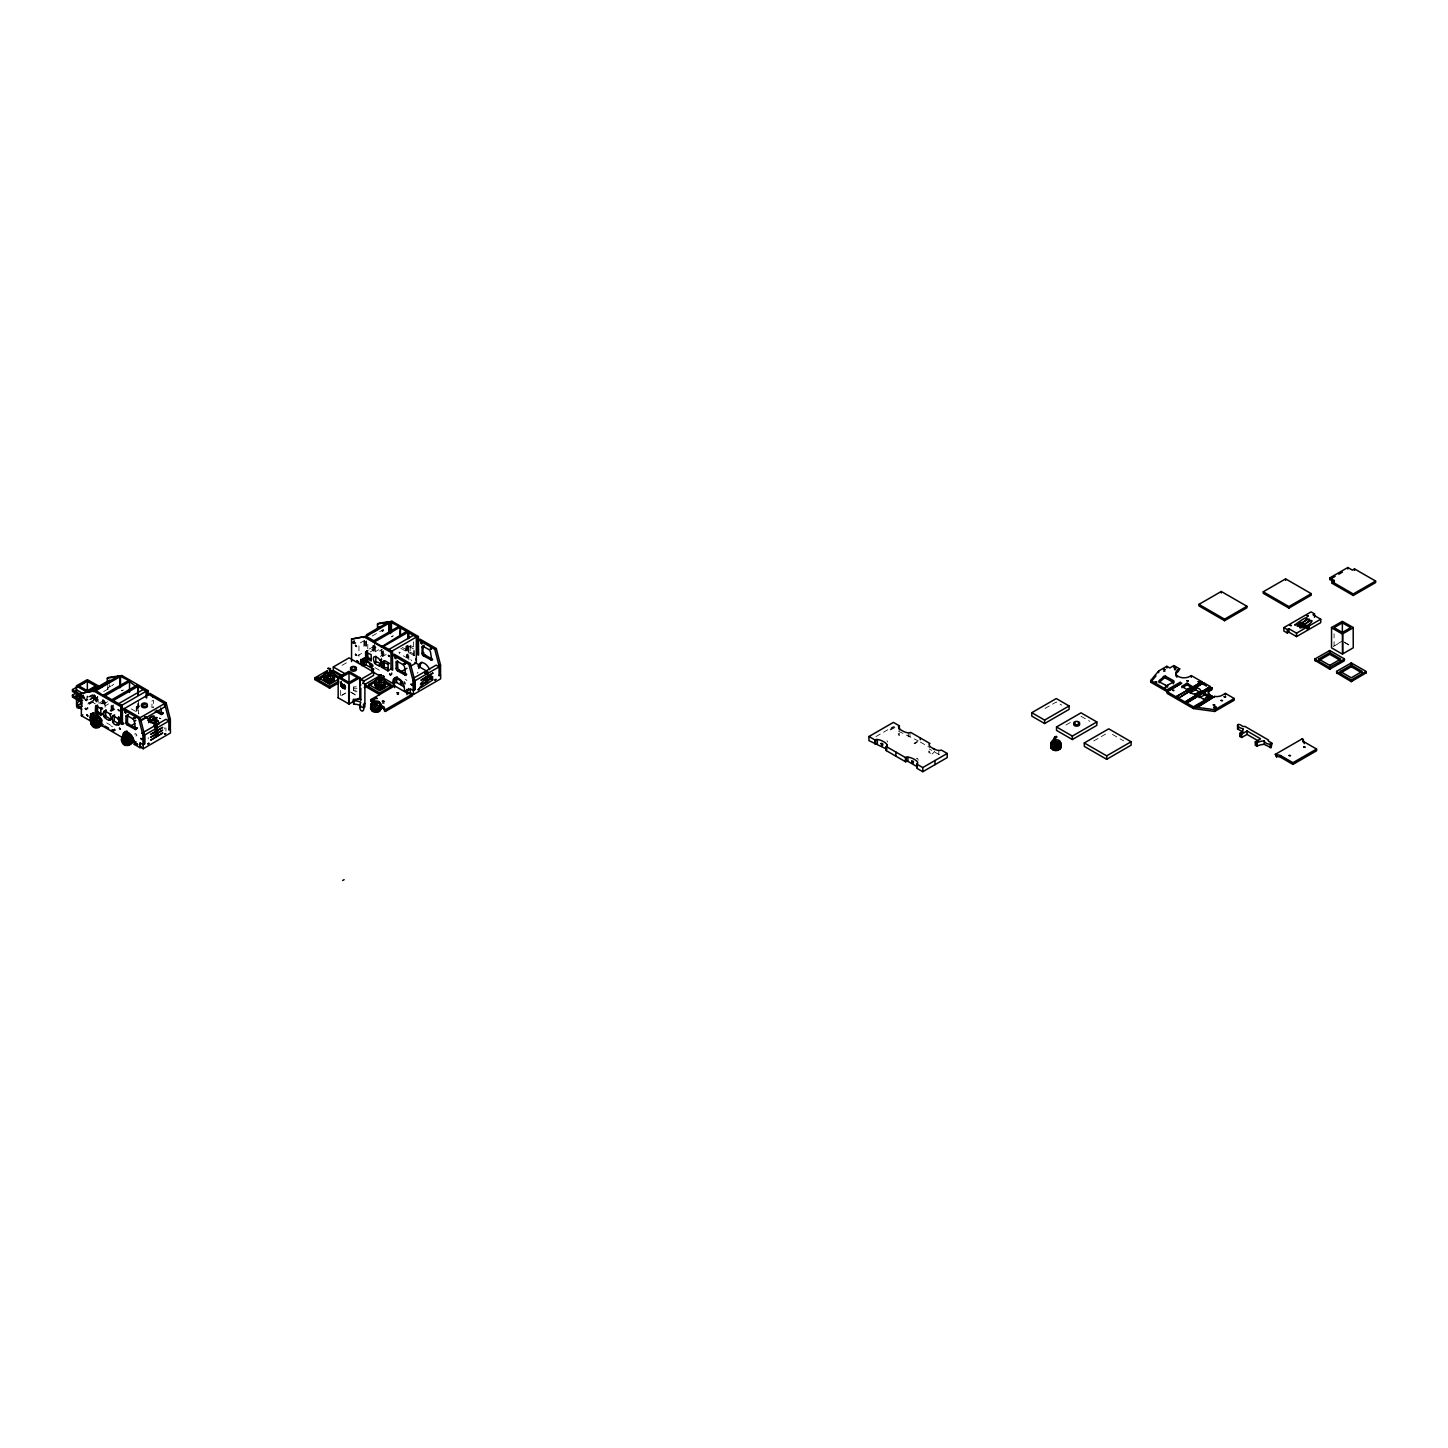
<?xml version="1.0" encoding="UTF-8"?>
<svg xmlns="http://www.w3.org/2000/svg" width="1448" height="1448" viewBox="0 0 1448 1448"><rect width="100%" height="100%" fill="white"/><g stroke="black" fill="none" stroke-linecap="round" stroke-linejoin="round"><path stroke-width="0.75" stroke-dasharray="5 3.75" d="M151.895 701.085L153.379 700.235L153.379 706.841L151.895 707.71L152.112 700.452M402.218 647.401L407.304 650.188L407.54 646.242M414.436 655.582L414.381 649.862M122.79 690.262L121.813 690.732M407.033 646.297L407.033 657.048L408.354 657.808L408.662 646.749L410.653 645.591M344.244 688.542L344.28 684.162L345.819 685.519M341.511 681.411L341.818 687.836L345.42 689.429L345.203 685.411L344.334 686.986L345.873 687.547M379.503 651.075L382.399 649.464M918.213 760.309L917.742 758.68M343.248 688.904L342.416 687.728A2.1 1.213 -60 0 1 341.818 686.696L342.09 683.727M343.248 688.216A2.1 1.213 -60 0 1 342.651 687.185L342.923 684.198M917.326 741.358L914.086 743.457L917.543 742.082M341.004 683.637A2.1 1.665 24.9 0 0 341.818 685.139L341.511 685.791A2.1 1.665 24.9 0 1 340.696 684.289L341.818 683.764M341.818 687.836L342.416 685.23L345.42 684.234M344.28 687.185L345.42 687.366M112.057 685.682L113.668 684.162M382.019 631.491L381.946 630.26M414.381 655.763L408.734 652.577L410.146 651.292L410.345 645.573M121.397 690.805L123.478 689.972M89.921 702.244L89.921 703.384L90.482 701.918M148.221 737.647L148.221 738.824M341.058 682.352L341.004 683.565L341.511 682.099M898.212 733.394C900.493 739.548 897.597 731.059 901.235 731.656M914.557 743.801L917.326 742.064M916.312 758.299L917.489 758.408M930.25 753.594C927.444 745.105 928.349 761.069 934.775 750.987M345.62 685.375L344.371 686.642L345.819 687.203M344.606 685.483L345.257 687.42M382.272 631.491L383.756 630.64L382.906 629.808M393.204 635.69L391.503 636.849L393.005 636.088M88.328 696.959L92.22 694.714M89.215 696.995L92.799 694.931M90.609 696.741L94.373 694.551M91.007 697.628L94.591 695.547M108.22 687.601L111.261 685.845M89.649 699.529L95.115 696.379M90.283 699.275L96.093 695.927M103.623 691.565L109.433 688.234L109.433 684.777M90.844 699.456L98.084 695.275M98.084 696.922L90.844 701.122L95.659 704.108M91.007 701.592L98.156 697.465M87.839 704.018L96.944 698.769M89.215 704.289L98.156 699.113L98.156 705.828M98.935 703.294L104.582 700.036M100.582 703.819L104.22 701.719M101.505 703.819L104.998 701.809M103.803 703.927L107.568 701.755M104.998 705.936L108.491 703.909M109.994 710.588L115.804 707.239M110.555 711.783L115.985 708.651M139.949 705.466L138.918 707.294M159.28 718.099L160.8 718.606M364.588 640.378L358.941 643.654L358.941 656.342M372.118 636.034L383.43 629.5M357.837 655.636L361.602 653.464M369.131 649.12L374.797 645.844M342.09 665.338L349.113 661.284M371.72 649.645L376.951 646.623M370.236 651.926L377.765 647.564M375.213 651.763L378.706 649.736M380.209 656.415L386.001 653.066M382.562 656.559L386.182 654.478M343.122 684.126L342.416 684.542A2.1 1.213 60 0 1 341.818 682.822M408.644 646.84L410.671 645.609L413.82 647.419M342.416 686.352L343.267 686.171M400.734 648.27L405.44 650.985L407.54 649.79M409.132 653.12L410.617 652.252L415.341 654.985M342.362 694.823L345.674 692.922M341.692 695.493L345.185 693.465M875.931 736.598L893.398 726.516M890.212 729.249L894.683 726.679M890.502 729.991L895.099 727.403M898.502 731.222L918.376 740.942M1044.967 708.506L1050.633 705.248M1052.515 704.162L1056.28 701.99L1061.764 705.158M1065.945 724.977L1071.611 721.719M1093.711 740.96L1106.869 733.376M1342.368 641.011L1334.079 645.808L1334.079 633.699M1333.318 646.514L1338.567 643.473M909.923 736.942L910.05 732.742M345.493 685.574L344.769 686.605L345.819 686.099M345.674 686.913L344.298 686.587L345.873 686.967M341.149 686.515L341.511 685.103M341.004 681.302L341.818 685.773M356.28 686.678A11.91 6.878 0 0 1 353.71 686.931L353.294 691.692L357.041 691.692M353.294 688.253L357.041 688.253M353.294 690.37L353.71 690.37A11.91 6.878 0 0 0 356.28 690.117M418.038 672.198L417.296 673.248M405.494 679.275L406.906 680.542M344.045 685.32L345.203 685.501M344.28 688.56L345.42 688.741M410.816 659.691L411.576 660.704M164.71 728.923L164.764 727.783M939.372 754.716L929.272 749.014M405.531 651.039L406.037 645.337M135.804 736C138.881 736.344 134.193 731.168 134.899 734.878M1344.034 641.971L1350.676 645.808M1344.432 642.46L1349.681 645.5M1081.023 716.271L1089.801 721.339M1112.48 734.426L1123.666 740.887M920.313 742.064L929.924 747.602M409.187 646.46L413.911 649.193M400.354 652.813L399.051 652.053L399.377 653.772M403.34 655.799L409.096 659.13M375.032 667.691L380.806 671.021M350.651 691.963L357.294 695.782M351.049 692.452L356.298 695.493M131.207 708.868L138.899 713.303M88.31 702.479L89.794 703.348M106.754 722.986L110.609 725.195M111.188 726.027L112.51 726.787M886.918 740.761L887.66 742.046M938.811 750.39L938.811 754.517M908.258 732.742L908.258 736.869M413.368 641.79L413.368 656.867M408.807 646.84L408.807 659.709M408.046 645.138L408.046 658.007M407.214 645.319L407.214 656.469M406.436 645.754L406.436 656.903M383.63 650.731L383.63 657.157M382.706 651.093L382.851 657.591M382.019 651.003L382.019 657.682M381.24 649.211L381.24 658.134M375.303 645.917L375.303 652.36M374.724 646.098L374.724 652.559M374.543 642.079L374.543 650.659M373.693 647.129L373.693 651.419M373.403 645.337L373.403 651.799M372.932 645.428L372.932 651.871M367.774 644.342L367.774 648.776M366.453 641.374L366.453 648.016M366.272 640.776L366.272 647.328M365.511 641.229L365.511 647.781M364.661 640.903L364.661 647.346M363.901 641.337L363.901 647.799M353.71 686.931L353.71 690.37M344.28 684.162L344.28 689.248M342.416 683.347L342.416 688.415M340.696 681.664L340.696 695.782M165.941 727.873L165.941 731.095M138.447 701.031L138.61 713.9M138.139 703.384L138.139 711.982M137.85 703.619L137.85 712.199M136.999 706.19L136.999 710.642M136.836 706.932L136.836 711.221M136.239 706.624L136.239 711.095M113.415 704.904L113.415 711.33M112.51 705.266L112.654 711.783M111.804 705.176L111.804 711.873M111.044 705.61L111.044 712.307M107.84 685.356L107.84 689.429M105.107 702.244L105.107 708.687M104.509 700.289L104.347 704.832M103.206 699.529L103.206 703.837M102.736 699.619L102.736 703.909M97.577 696.307L97.577 702.95M96.256 697.773L96.256 702.189M96.057 697.14L96.057 701.502M95.659 696.036L95.659 702.081M95.296 695.402L95.296 701.954M94.464 695.076L94.464 701.538M93.686 695.529L93.686 701.972M341.818 687.148A2.1 1.665 -24.9 0 1 341.004 685.881M341.511 686.479A2.1 1.665 -24.9 0 1 340.696 685.23M345.366 687.673A2.733 1.575 0 0 1 343.285 685.972A2.733 1.575 0 0 1 345.945 684.56A3.801 2.19 0 0 0 342.217 686.877A3.801 2.19 0 0 0 346.09 689.013M345.366 688.361A2.733 1.575 0 0 1 343.285 686.66A2.733 1.575 0 0 1 345.945 685.248M107.894 688.995A2.299 1.321 0 0 1 108.021 687.746M153.56 707.692A1.846 1.068 60 0 1 153.379 706.841M159.407 718.045A3.801 2.19 60 0 1 160.095 718.534M87.206 697.574L87.206 695.927L87.061 697.574"/><path stroke-width="1.5" d="M97.016 727.041A2.1 1.665 35.1 0 0 98.736 726.986L99.152 726.389A2.1 1.665 35.1 0 1 97.45 726.444C94.192 730.498 88.835 723.24 91.351 719.928M90.699 722.299L91.296 720.995A2.1 1.213 0 0 1 91.894 719.964L92.491 720.308M95.115 727.783L97.668 724.67A2.1 1.213 0 0 0 99.441 724.326L101.469 722.462M130.935 743.53L129.94 744.091A2.1 1.665 35.1 0 1 128.166 744.182C124.383 749.123 117.759 737.774 123.985 736.923A2.1 1.665 84.9 0 1 124.872 735.457L126.048 735.729A2.1 1.213 -60 0 0 124.781 737.141L121.65 738.263M121.433 740.037L122.03 738.733A2.1 1.213 0 0 1 122.627 737.702L122.664 735.982A8.199 4.724 60 0 1 128.456 732.634A8.199 4.724 60 0 1 134.248 742.661L134.248 744.381L140.004 747.711L141.506 746.86M125.831 745.521L127.569 744.525L127.569 741.684L124.202 737.485M93.505 722.968L94.88 722.389L95.568 724.253M1056.787 750.1C1061.185 746.951 1054.198 742.914 1056.75 750.372M125.958 716.108L126.917 715.421L132.583 718.679A2.606 1.502 60 0 1 134.356 721.249L135.569 729.575L127.261 724.995A1.846 1.068 60 0 1 125.958 722.733L125.958 716.108L128.546 714.624M396.173 661.935L397.114 661.229L402.797 664.505A2.606 1.502 60 0 1 404.553 667.057L405.766 675.401L397.476 670.804A1.846 1.068 60 0 1 396.173 668.542L396.173 661.935L397.657 661.066L397.657 667.691A1.846 1.068 60 0 0 398.96 669.953L406.707 674.424L405.205 675.275M422.092 646.912L423.033 646.206L428.717 649.482A2.606 1.502 60 0 1 430.49 652.034L431.812 660.324L423.395 655.781A1.846 1.068 60 0 1 422.092 653.519L422.092 646.912C426.979 641.916 420.879 649.482 423.576 652.668A1.846 1.068 60 0 0 424.879 654.93L432.626 659.401L431.142 660.252M1059.61 747.802A3.801 2.19 0 0 1 1059.303 749.467L1058.741 745.412L1060.117 745.774L1059.864 749.394L1061.275 747.494L1060.153 742.335L1061.275 743.548M109.487 713.629C116.329 727.041 97.885 716.615 104.636 710.805M105.632 710.244L105.795 716.253L110.808 719.33M112.528 716.054C128.637 720.615 110.645 733.231 112.528 716.054L114.555 714.805L114.157 721.014L119.442 724.253M365.584 651.962L371.159 654.677L371.195 661.012L365.674 657.7L365.584 651.962L367.611 650.731M382.724 661.863L388.173 664.379L387.992 670.895L389.403 669.99C385.023 663.781 380.263 672.723 382.724 661.863L384.752 660.632L389.476 663.347L387.992 664.216M333.673 679.564C324.696 693.067 327.393 667.13 328.569 681.791M328.37 678.587L327.23 678.406M375.322 711.583L374.018 711.149L374.163 707.022L375.322 707.203L375.322 712.271L379.503 711.276L380.408 709.339A2.1 1.665 24.9 0 0 381.222 708.09L380.1 703.601L381.222 704.832M378.399 688.035L378.435 683.655L379.575 683.836L379.575 688.922L383.756 687.909L384.39 684.723A2.1 1.665 -24.9 0 0 385.168 683.13L384.661 681.592L385.476 683.782A2.1 1.665 -24.9 0 1 384.661 685.284M1053.221 749.793L1052.37 744.924L1051.773 748.978L1053.221 749.793L1054.235 750.136L1054.235 745.756L1055.375 745.919L1055.212 750.426L1060.171 748.978M1055.158 747.096L1054.017 746.915M1060.262 748.743L1060.913 743.114M363.394 708.072L363.412 708.018A2.299 1.321 0 0 1 364.878 706.932L364.878 684.126A2.299 1.321 0 0 1 363.412 683.058L363.412 683.058M108.057 681.356L108.781 680.687L109.994 682.189M123.858 740.218C127.533 746.607 121.849 736.489 126.121 741.973M95.459 723.891L93.957 721.828L92.781 723.511L94.971 724.833L93.143 722.317L93.161 723.855M126.139 741.901L125.487 740.127M86.79 698.714L87.64 699.837M114.41 729.231L115.152 730.245M422.382 642.188L423.287 642.188M328.207 674.84C331.121 673.881 331.121 674.261 327.972 675.058M1057.33 743.602L1056.352 741.865L1057.13 743.584M367.122 650.858L367.159 656.849L370.688 659.184M324.986 677.447L326.433 676.904L324.986 677.447L324.986 679.782A2.1 1.213 -60 0 0 325.583 680.813L328.587 682.497M377.403 688.397L376.571 687.221A2.1 1.213 -60 0 1 375.973 686.189L376.571 682.841L376.806 686.678A2.1 1.213 -60 0 0 377.403 687.71L379.575 688.922M373.15 711.764L372.317 710.588A2.1 1.213 -60 0 1 371.72 709.556L372.317 706.19L372.552 710.045A2.1 1.213 -60 0 0 373.15 711.077L375.322 712.271M130.23 743.494L129.451 744.725A2.1 1.665 35.1 0 1 127.75 744.779M328.805 675.492L330.868 674.406L329.221 673.411M376.625 704.959L375.539 705.212L377.077 704.868M375.43 705.086L374.688 704.832M1190.093 692.868L1195.541 689.773L1200.971 692.85M329.873 681.736C328.895 676.234 332.461 676.596 330.922 682.334M325.058 676.469A2.1 1.213 60 0 1 324.986 675.908L325.583 673.23M325.836 673.103L324.986 673.573M372.552 702.877L372.317 703.004M1051.954 745.684L1052.37 741.738M1052.624 741.593L1051.773 742.082M92.998 722.986L94.772 724.326L93.324 724.145M95.278 723.765L93.125 722.462L94.301 722.281M123.732 740.724C125.415 737.503 127.08 744.833 124.057 741.883M325.583 681.501L324.696 678.877A2.1 1.665 24.9 0 1 323.881 677.374L324.714 675.963M376.571 687.909L375.666 685.284A2.1 1.665 24.9 0 1 374.851 683.782L375.666 681.592L368.733 686.062M327.447 672.415L328.37 672.451M1057.022 742.118L1057.764 742.734A1.901 1.104 0 0 0 1056.425 741.231M82.735 700.199C74.011 702.027 76.165 707.457 81.812 702.859M127.677 714.606L127.46 721.864A1.846 1.068 60 0 0 128.763 724.127L136.8 728.706M323.881 675.058C326.379 671.999 321.673 676.397 324.189 678.967A2.1 1.665 -24.9 0 0 325.004 680.216L325.004 680.904M375.973 687.329L375.973 686.642A2.1 1.665 -24.9 0 1 375.159 685.375L375.792 680.27M375.159 680.795L375.973 685.248M370.652 704.669L371.72 703.601L370.905 708.742A2.1 1.665 -24.9 0 0 371.72 709.991L372.426 711.348M370.905 704.162L371.72 708.615M1050.723 743.403C1051.682 739.132 1051.339 752.254 1050.669 747.494M382.019 687.927C382.978 679.311 378.869 687.456 381.892 688.741M130.23 736.145L130.953 737.05L129.94 736.073L125.831 738.679M327.936 673.718C331.664 671.944 329.601 675.709 327.574 674.116C332.334 676.85 329.999 670.153 327.556 674.026M1054.741 736.851C1056.189 740.073 1058.651 734.806 1054.741 736.851C1049.565 744.344 1060.135 742.987 1056.298 742.245M155.37 723.71L155.208 722.769L155.732 723.891M155.714 723.294A1.901 1.104 60 0 0 154.085 722.154L155.606 723.783M325.004 680.216L325.004 678.225A2.1 1.665 24.9 0 1 324.189 676.723L324.895 675.872M327.447 680.252L328.587 680.433M333.71 677.881A2.1 1.665 -24.9 0 0 334.18 676.723L333.565 675.908M333.366 680.904L333.529 679.89M375.973 686.642L375.828 685.646M378.435 686.678L379.575 686.841M371.72 710.678L371.412 708.651A2.1 1.665 24.9 0 1 370.598 707.149L371.72 706.606M371.72 709.991L371.665 708.778M384.353 687.329L384.661 685.972A2.1 1.665 24.9 0 0 385.476 684.723L385.367 681.248L390.652 684.397L390.652 686.135M374.163 710.027L375.322 710.208M1051.483 747.385L1050.976 745.991L1051.483 748.073M377.711 711.366C373.946 709.846 379.756 703.475 377.638 712.09M408.445 688.524L409.114 689.791M151.768 721.846L151.895 721.412M100.745 725.828C102.518 722.154 99.677 728.941 97.197 727.511A2.1 1.665 84.9 0 1 95.713 727.439M131.641 738.227L127.153 740.616M132.076 739.276L131.478 738.371M131.533 743.494C132.8 740.127 131.334 745.792 127.931 745.249A2.1 1.665 84.9 0 1 126.428 745.177L127.153 745.105A2.1 1.665 84.9 0 0 128.655 745.195L128.347 744.417M152.601 719.023L152.112 720.597L154.61 717.864M363.394 707.04L360.805 707.04M1057.312 743.186L1056.606 743.566M90.916 720.525L91.948 719.584A2.1 1.665 35.1 0 1 92.618 718.262L97.052 716.995L95.514 716.615M91.93 719.584L93.251 719.185A2.1 1.665 84.9 0 1 94.156 717.719L95.749 717.394M96.907 719.909C97.631 715.457 102.012 720.977 99.206 718.317M97.631 720.814L100.002 719.204M127.623 737.647L128.347 738.552M382.435 702.968L383.992 702.968M1213.967 708.886L1216.302 708.524L1215.668 709.864M432.644 677.012C429.459 672.705 407.069 695.583 432.644 677.012L429.658 675.293M432.644 679.872C435.233 671.89 402.254 701.538 432.644 679.872L429.658 678.153M1176.011 696.796L1202.021 681.773L1176.011 696.796L1150.707 682.225L1150.707 680.506L1158.635 671.003L1166.835 666.279L1169.767 667.981L1173.93 665.573L1179.704 668.904L1178.22 671.474A8.199 4.724 0 0 0 1176.916 677.193M1150.707 682.225L1155.993 675.89M1163.577 671.148L1164.934 671.094M101.161 725.231L96.907 726.751M131.895 742.969L127.931 745.249M72.436 695.131L76.092 692.995M98.229 686.062L87.351 692.253L76.509 686.099M314.94 679.474L318.614 677.338M364.987 684.361L379.466 675.981L379.991 677.664M359.864 697.809L349.058 704L338.126 697.809M394.363 684.56L379.684 692.959L365.041 684.596M394.363 686.225L394.29 684.271L371.973 671.456L371.774 667.89A8.199 4.724 60 0 0 366.181 659.709L363.285 658.931A8.199 4.724 60 0 0 360.389 663.057L361.873 662.189A8.199 4.724 60 0 1 363.575 658.442L364.661 658.098L363.285 658.931M1331.472 627.545L1342.368 621.337L1353.265 627.545M1315.037 658.912L1329.753 650.514L1344.45 658.912L1344.359 660.831L1329.753 669.175L1315.128 660.487M1353.246 627.762L1342.622 633.898L1342.622 653.953L1353.265 647.781L1353.174 627.473M1344.414 659.13L1329.481 667.474L1329.481 669.121M1336.667 672.922L1351.274 681.61L1365.953 672.976M1365.953 671.564L1351.219 679.945L1336.613 671.564M128.981 743.657L128.003 743.313M381.494 665.157C378.616 660.035 368.48 661.863 379.521 666.008C386.272 661.465 369.421 649.699 374.326 662.333M1060.732 746.426L1060.678 747.331M97.668 725.629A2.1 1.213 0 0 0 99.441 725.285L101.469 723.439M1159.16 682.768A2.606 1.502 0 0 1 1159.486 682.153L1159.486 680.433L1164.88 675.908L1173.369 680.614L1173.369 683.836M1159.486 682.153L1164.681 677.628L1173.369 682.334A1.846 1.068 0 0 1 1173.767 682.678M155.171 718.841C154.99 721.846 156.076 717.864 157.253 717.611M354.108 640.704C354.887 647.401 349.927 639.039 355.502 643.111M94.247 724.308L93.215 722.824M95.115 720.941C99.677 717.701 96.02 724.543 92.654 719.529L93.125 718.896M126.428 738.335L127.153 739.24L130.773 736.923M338.18 677.465L349.004 683.945L359.9 677.718L348.932 671.329L338.18 677.465L338.18 697.864M330.959 681.628L329.782 682.497M97.07 725.973L96.853 723.946L101.251 721.412M1192.392 686.642L1187.143 683.203L1181.695 686.37L1186.853 689.447L1192.392 686.642L1192.446 688.325M1194.944 694.189L1200.935 691.004L1200.845 692.633M1209.551 696.542L1204.808 693.194L1204.881 694.968C1216.41 702.389 1204.157 692.397 1204.881 700.959M375.394 681.718L375.159 683.058A2.1 1.665 24.9 0 0 375.738 684.415M381.24 688.415A3.801 2.19 0 0 0 382.906 687.836L383.503 687.366A3.801 2.19 0 0 0 383.847 686.841M413.422 684.542L413.44 682.841M1184.337 702.479L1210.329 686.587L1184.337 702.479L1185.948 703.402L1212.175 687.637L1208.573 690.624A8.199 4.724 0 0 0 1210.691 695.185L1212.266 696.778L1193.369 707.692L1195.939 708.072L1214.564 696.434L1216.483 696.579A8.199 4.724 0 0 0 1222.275 695.185L1225.37 693.393L1234.203 698.497L1234.203 700.217L1214.727 711.457L1193.424 708.561L1167.16 693.411L1167.16 691.692L1181.767 683.257L1180.102 682.298L1166.961 689.881L1150.707 680.506M1212.175 687.637L1212.175 689.375L1209.388 691.203A8.199 4.724 0 0 0 1209.388 695.927M374.561 704.47L375.865 703.493L374.272 704.38M101.161 721.701C101.975 718.498 95.948 722.986 96.853 723.946M1054.814 741.593L1055.176 743.566L1054.289 742.86M1174.455 669.646L1175.74 669.7M1200.899 690.949C1198.636 683.637 1182.165 692.343 1194.998 694.207M77.884 686.334L72.454 689.719L81.468 694.931M359.81 697.864L359.846 677.483M1055.031 743.584L1054.596 743.023A1.901 1.104 0 0 1 1054.995 741.358M1200.736 691.529L1200.736 693.248M153.452 723.222L154.99 724.29L154.303 725.339M81.468 684.271L85.052 682.189M94.88 717.737L93.432 717.792A2.1 1.665 84.9 0 0 92.527 719.24L90.192 720.814L81.36 715.71L81.36 693.23L94.464 690.786M107.279 682.714L107.279 678.207L108.781 677.356L121.94 675.546L148.185 690.696L148.185 694.913M81.088 698.461L79.477 699.384L79.477 695.945L81.088 695.022M88.364 692.361L109.469 680.162L110.971 681.031L93.686 691.221L95.296 691.04M93.287 691.746L102.699 686.316M106.482 684.144L110.247 681.954M81.36 693.23L96.057 690.587L104.347 696.253L130.302 681.212L120.492 676.433L120.492 687.347M119.931 676.759L97.577 689.664L96.256 688.904L118.627 675.999L119.931 676.759L119.931 687.818M120.492 676.433L121.994 675.564M76.943 703.547L77.142 707.927L81.812 706.298M128.836 680.415L103.206 695.221L104.509 695.981M81.36 715.71L82.844 714.841M112.51 700.977L138.61 686.008L137.071 685.121L111.098 700.162L112.654 701.049M100.745 708.579L100.871 715.221L95.478 711.891L96.871 710.588L96.871 705.285M100.491 708.416L101.975 707.547M90.192 720.814L90.192 717.231A8.199 4.724 60 0 1 93.088 713.104L93.812 712.688M95.858 712.416L97.342 711.547L102.066 714.28M101.161 709.484L102.663 708.633M90.192 717.231L91.677 716.362A8.199 4.724 60 0 1 92.455 713.466M90.518 713.611L99.767 717.158M104.129 711.203L106.301 710.045M96.238 716.543L92.201 718.86A2.1 1.665 35.1 0 0 91.514 720.181M118.718 703.638L143.153 689.519M97.867 717.212L95.26 718.027A2.1 1.213 -60 0 0 94.066 719.403L93.468 719.746M100.564 715.149L102.663 713.936M94.301 720.235L94.898 719.891A2.1 1.213 -60 0 1 96.093 718.498L98.699 717.683L97.269 716.869M90.916 723.366L91.351 724.434M120.763 706.588L122.266 705.719L122.266 722.57L123.931 723.529L122.428 724.38L120.763 723.439L120.763 706.588L94.518 691.42M137.85 695.04L137.85 686.461L146.701 691.565L148.185 690.696M104.129 716.507L105.614 715.638M104.6 717.466L106.102 716.615M109.921 714.534L111.406 713.683M91.93 725.466L93.432 724.851M94.446 724.525L94.066 722.407M122.428 709.212L123.931 708.344L140.185 717.737L144.438 734.281L144.438 743.729L142.936 744.598L142.936 735.131L138.682 718.606L122.428 709.212L122.428 724.38M124.311 708.597L148.8 694.461M93.468 727.077L95.26 726.045A2.733 1.575 60 0 0 94.428 721.828A2.733 1.575 60 0 0 92.002 723.095A2.733 1.575 60 0 0 95.224 726.045M94.192 727.493L94.066 726.733A2.1 1.213 -60 0 0 94.808 726.914M96.093 727.222L98.102 726.063M109.324 720.199L111.406 718.986M93.088 713.104L95.984 713.882A8.199 4.724 60 0 1 101.577 722.063L101.776 725.629L103.26 724.778M112.528 721.357L114.012 720.489M117.777 718.389L119.46 717.701M112.998 722.317L114.501 721.448M118.302 719.385L119.804 718.534M116.166 724.67L119.84 722.552M117.722 725.032L119.804 723.837M120.763 723.439L122.266 722.57M125.958 722.733L127.46 721.864M132.583 718.679L134.085 717.81M113.415 730.643L111.044 730.154M127.261 724.995L128.763 724.127M166.104 702.714L140.112 717.719L140.112 721.158L164.601 707.022L164.601 703.583L148.348 694.189L149.85 693.339L166.104 702.714L170.357 719.258L170.357 728.706L168.873 729.575M134.356 721.249L135.859 720.38M138.682 718.606L140.185 717.737M131.098 725.756L134.863 723.584M140.492 720.326L146.139 717.068M130.32 734.806L124.98 732.489L124.057 737.104M122.664 735.982L124.148 735.113A8.199 4.724 60 0 1 127.044 730.987M148.583 722.679L150.067 720.09A8.199 4.724 60 0 1 154.375 716.108M155.135 711.077L161.235 714.552L163.352 712.688M126.32 734.353C129.343 735.059 125.071 733.068 122.917 736.598A2.1 1.665 35.1 0 0 122.247 737.919M135.949 728.579L137.433 727.711M160.927 714.443L162.864 713.701M126.881 734.299L123.442 737.231M135.153 729.539L136.51 728.597M152.185 719.62L156.149 717.321M128.582 734.951L125.976 736.453M125.035 737.973L125.632 737.629A2.1 1.213 -60 0 1 126.827 736.254L129.433 735.421L128.003 734.607M124.365 741.105L125.234 739.946M155.027 723.059L154.103 722.661M124.618 741.666L125.813 742.154M122.664 743.204L123.822 742.77M123.388 744.109L124.763 743.566M127.569 741.684L131.895 739.439M141.759 733.267L165.941 719.294L168.909 721.014L144.728 734.987L144.728 743.892L143.207 744.779L143.207 748.743L140.239 747.023L140.239 743.059M124.202 744.815L124.908 744.544A2.1 1.213 -60 0 0 125.216 744.67M127.786 742.878L128.383 742.408A2.1 1.213 0 0 0 130.175 742.064L132.239 740.254L132.239 741.231M127.786 743.711L128.383 743.367A2.1 1.213 0 0 0 130.175 743.023L132.438 742.064A4.525 2.624 60 0 0 131.858 736.525A4.525 2.624 60 0 0 127.37 734.625M142.936 735.131L144.438 734.281M143.207 748.743L170.43 733.014L170.43 729.068L168.909 729.937L168.873 720.109L170.357 719.258M155.117 730.226L157.579 728.796M134.248 742.661L135.732 741.792M134.248 744.381L135.732 743.53M155.117 733.086L157.579 731.656M155.117 735.946L157.579 734.516M351.556 661.537L351.556 639.057L364.661 636.595M377.476 628.523L377.476 624.034L378.978 623.165L392.137 621.355L418.4 636.523L418.562 655.184L416.897 654.225L416.897 637.391L408.046 632.269L408.046 638.713M390.127 622.586L388.824 621.826L366.453 634.731L367.774 635.491L390.127 622.586L390.127 633.645M377.476 624.034L392.137 621.355L390.707 622.26L390.707 630.984M363.484 637.572L369.131 634.314M372.914 632.143L376.679 629.952M351.556 639.057L366.272 636.414L373.693 640.704L372.661 640.993M399.051 626.242L373.403 641.048L374.724 641.808L400.354 627.002L390.707 622.26M399.738 636.052L400.499 627.038L400.354 635.6M327.556 670.514L314.994 677.773L315.031 679.745L329.529 688.072L338.886 682.841M342.742 675.854L333.312 670.406L333.312 666.967L349.113 657.845L373.602 671.999L373.602 675.438L363.068 681.519M318.687 677.881L325.945 673.682M366.253 651.672L367.756 650.804M318.687 679.528L325.945 675.329M381.313 647.003L407.268 630.948L408.807 631.835L408.807 638.278M325.583 679.438L325.836 680.27A2.1 1.213 -60 0 0 326.433 681.302L326.433 681.99M408.807 631.835L382.706 646.785L381.313 645.989M365.584 657.356L367.068 656.415M367.557 657.374L363.901 658.55M332.551 677.936L332.859 676.488L332.551 680.27A2.1 1.213 60 0 1 331.954 681.302L331.954 681.99M360.733 659.419L371.864 664.089M331.954 681.302L332.787 680.813A2.1 1.213 60 0 0 333.384 679.782L333.384 677.447M388.915 649.464L413.368 635.346M338.778 679.003L329.71 684.234L318.687 677.954M349.004 672.831L340.696 677.628L349.004 682.424L357.294 677.628L349.004 672.831L349.004 682.931M360.733 663.564L363.701 665.284L366.018 664.849L373.783 669.32M329.945 687.999L329.854 686.388L338.886 681.194M416.897 637.391L418.4 636.523M390.978 652.414L392.462 651.546L392.625 670.207L390.978 669.248L390.978 652.414L364.715 637.247M374.797 663.293L376.299 662.424M380.118 660.36L381.62 659.51M378.381 665.501L382.037 663.383M371.973 669.718L373.457 668.849M379.521 666.008L381.62 664.813M371.973 671.456L373.457 670.605M359.557 680.108L373.602 671.999M382.724 667.256L384.227 666.315L384.227 661.012M390.978 669.248L392.462 668.397M416.897 654.225L418.4 653.374M377.403 679.166L376.571 679.655M402.797 664.505L404.282 663.636M422.092 653.519L423.576 652.668M377.801 679.166L368.661 684.452L379.684 690.823L390.652 684.488M396.173 668.542L397.657 667.691M397.476 670.804L398.96 669.953M423.395 655.781L424.879 654.93M408.879 664.415L410.381 663.564L414.635 680.089L414.635 689.556L413.151 690.406L413.151 680.958L408.879 664.415L392.625 655.039L394.127 654.17L410.381 663.564M436.301 648.541L420.047 639.147L418.562 640.016L434.816 649.392L436.301 648.541L440.554 665.085L440.554 674.533L439.07 675.383M401.295 671.564L406.942 668.306M410.707 666.134L416.336 662.876L416.336 637.066L391.901 651.184L391.901 655.491M377.403 686.334L376.571 685.845A3.801 2.19 0 0 0 378.344 688.234M383.521 684.343L383.829 682.895L383.521 686.678A2.1 1.213 60 0 1 382.924 687.71L382.924 688.397M402.435 681.718L396.444 678.298L394.272 678.786L394.272 682.931L396.589 682.479L404.336 686.949M394.345 682.66L392.861 683.51L394.345 680.94A8.199 4.724 60 0 1 397.241 676.813M421.965 662.17A8.199 4.724 60 0 0 420.282 665.917L418.78 666.768A8.199 4.724 60 0 1 423.069 662.786A8.199 4.724 60 0 1 429.585 669.664M382.924 687.71L383.756 687.221A2.1 1.213 60 0 0 384.353 686.189L384.353 683.872M418.78 668.505L420.282 665.917M374.561 703.276L371.05 701.23L371.05 699.511L394.652 685.881L407.015 693.013A3.855 2.226 0 0 0 411.142 693.501L412.318 695.909L385.44 711.439L384.263 709.031A3.873 2.226 0 0 0 383.376 706.642L379.865 704.597M371.05 701.23L376.498 698.081M413.82 678.008L436.138 665.121L439.124 666.84L414.942 680.795L414.942 689.719L413.422 690.606L413.422 694.551L410.436 692.832M427.793 672.216L424.861 673.392L427.793 672.216L427.793 674.623M413.151 680.958L414.635 680.089M413.422 694.551L440.644 678.841L440.644 674.877L439.124 675.764L439.07 665.935L440.554 665.085M372.317 709.212L373.15 709.683M379.267 707.71L379.503 706.19L379.267 710.045A2.1 1.213 60 0 1 378.67 711.077L378.67 711.764M380.1 707.221L380.1 709.556A2.1 1.213 60 0 1 379.503 710.588L379.231 710.733A3.801 2.19 0 0 0 379.593 710.208M384.263 709.031L385.44 709.701L412.318 694.189M342.633 880.493L344.117 879.642M886.882 749.213L868.945 740.634L868.945 736.507L893.398 722.389L899.353 725.828L899.353 729.955M868.945 736.507L874.918 739.946C878.194 737.611 890.629 744.399 886.248 746.48L886.248 750.625L905.471 761.72L907.787 761.286L917.453 766.861M899.353 725.828C895.081 727.855 907.371 734.715 910.683 732.38L929.924 743.476C925.652 745.503 937.924 752.363 941.254 750.01L947.209 753.467L947.209 757.594L922.774 771.712L916.801 768.255L916.801 764.128C921.218 761.865 908.837 755.349 905.471 757.594L886.248 746.48M886.248 750.625L886.882 745.087M1198.926 604.377L1221.279 591.472L1246.927 606.278L1246.927 607.798L1224.555 620.703L1198.926 605.898L1198.926 604.377L1224.555 619.183L1246.927 606.278M916.801 764.128L922.774 767.567L947.209 753.467M1031.79 712.688L1056.28 698.551L1069.095 705.954L1069.095 709.393L1044.605 723.529L1031.79 716.126L1031.79 712.688L1044.605 720.09L1069.095 705.954M1263.253 591.779L1285.625 578.874L1311.255 593.662L1311.255 595.182L1288.901 608.088L1263.253 593.3L1263.253 591.779L1288.901 606.585L1311.255 593.662M1056.533 726.968L1081.023 712.832L1096.824 721.955L1096.824 725.394L1072.335 739.53L1056.533 730.407L1056.533 726.968L1072.335 736.091L1096.824 721.955M1334.314 582.078L1329.753 579.453L1329.753 577.933L1347.816 567.507L1352.378 570.132L1354.514 568.901L1375.6 581.064L1375.6 582.585L1353.246 595.49L1332.16 583.327L1332.16 581.806L1334.314 580.558L1334.314 582.078L1332.16 583.327M1329.753 579.453L1335.165 576.322M1338.785 574.222L1342.387 572.141M1202.021 681.773L1191.288 675.582L1189.803 676.451A8.199 4.724 0 0 1 1178.22 676.451A8.199 4.724 0 0 1 1178.22 669.754L1179.704 668.904M1159.486 680.433A2.606 1.502 0 0 0 1159.92 682.225L1166.545 685.682L1173.369 682.117A1.846 1.068 0 0 0 1173.369 680.614M1314.531 613.861L1313.01 614.73L1320.721 619.201L1320.721 622.64L1296.539 636.595L1288.829 632.143L1287.308 633.011L1283.869 631.038L1283.869 627.599L1311.092 611.889L1314.531 613.861L1314.531 617.301M1084.299 742.951L1108.752 728.833L1131.105 741.756L1131.105 745.195L1106.67 759.313L1084.299 746.39L1084.299 742.951L1106.67 755.856L1131.105 741.756M1181.948 687.71L1187.143 684.922L1192.446 687.782M1283.869 627.599L1287.308 629.572L1288.829 628.704L1296.539 633.156L1320.721 619.201M1332.16 581.806L1353.246 593.97L1375.6 581.064M1178.509 697.212L1177.568 698.569L1203.632 682.714L1210.329 686.587M1180.446 696.977L1203.632 682.714M1309.336 626.948L1306.856 628.885L1309.336 627.455L1307.254 625.735L1309.336 627.455M1185.948 703.402L1211.94 687.51M1204.881 694.968L1199.089 697.61L1199.016 696.524M1185.948 702.515L1193.369 706.805L1212.266 695.891M1342.368 622.839L1334.079 627.636L1342.368 632.432L1350.676 627.636L1342.368 622.839L1342.368 632.939M1199.668 705.918L1214.564 696.434M1195.939 707.185L1214.727 709.737L1234.203 698.497M1329.662 654.333L1318.784 660.614L1318.784 658.967L1329.662 652.686L1329.825 654.333L1340.703 660.614M1329.825 665.338L1340.703 659.057L1329.825 652.686M1365.898 673.266L1365.935 671.293L1351.274 662.949L1336.631 671.293L1336.667 673.266M1340.251 671.438L1351.274 665.085L1362.242 671.401L1351.274 677.809L1340.251 671.438L1340.323 673.139L1351.201 666.768L1351.364 665.121M1258.656 741.123L1247.018 734.408L1241.714 737.485L1240.103 736.543L1240.411 732.941A11.91 6.878 0 0 0 1243.361 728.851C1234.547 726.968 1236.864 721.593 1242.511 726.226A2.299 1.321 0 0 0 1244.864 726.389L1268.575 740.073A2.299 1.321 0 0 0 1268.864 741.448C1277.498 744.96 1265.172 745.503 1264.249 740.924A11.91 6.878 0 0 0 1257.19 742.625L1255.289 741.865L1255.289 745.304L1257.19 746.064A11.91 6.878 0 0 1 1264.249 744.363L1271.181 747.765L1271.887 743.204M1240.103 733.104L1241.714 734.027L1247.018 730.969L1260.593 738.806L1255.289 741.865M1240.103 736.543L1240.411 732.941M1304.214 741.919L1316.576 749.05L1316.576 750.77L1292.955 764.417L1280.611 757.286A3.873 2.226 0 0 0 1276.466 756.779L1275.29 754.372L1302.168 738.86L1303.345 739.53A3.855 2.226 0 0 0 1304.214 741.919L1304.214 743.639M1275.29 754.372L1276.466 755.06A3.873 2.226 0 0 1 1280.611 755.566L1292.955 762.68L1316.576 749.05M86.844 681.157L95.659 685.936L87.351 690.732L79.061 685.936L87.351 681.157L87.351 691.239M329.348 669.483L342.452 676.705M349.258 703.945L349.294 683.872M1351.545 679.908L1351.581 681.537M397.295 694.298L398.417 694.298M381.331 681.501L378.688 681.266M1054.434 743.476L1054.56 742.987A1.901 1.104 0 0 0 1057.637 742.824L1057.149 742.589M380.951 681.356L379.014 681.085M97.45 723.602L97.016 722.534M127.75 740.272L128.166 741.34M93.921 718.805L94.826 718.733M895.86 756.164L895.86 752.037M933.308 748.417L934.775 749.268M329.42 671.094L329.945 669.483M329.8 686.406L329.348 687.999M1342.531 633.934L1342.586 653.971M380.878 681.592L378.507 681.248M378.67 701.502L380.408 703.909A4.525 2.624 0 0 1 374.543 706.063A4.525 2.624 0 0 1 371.883 702.37A4.525 2.624 0 0 1 378.67 701.502L379.267 702.877M378.67 702.533L379.829 703.004M374.163 704.488C374.923 699.275 380.444 706.045 374.652 703.674M375.647 703.203L374.543 703.475M123.261 736.996A2.1 1.665 84.9 0 1 124.148 735.53L126.827 736.942M87.514 708.778L87.568 707.764M1165.495 687.04C1163.776 688.452 1167.939 687.583 1165.459 685.411M376.408 704.832L375.159 704.742M324.696 678.189L323.881 678.316A2.1 1.665 -24.9 0 0 324.696 679.564M333.221 676.976L334.488 677.374A2.1 1.665 -24.9 0 1 333.8 678.768M325.004 678.841L324.189 674.388M329.999 678.587L331.139 678.406M375.666 684.596L374.851 684.723A2.1 1.665 -24.9 0 0 375.666 685.972M380.969 684.995L382.127 684.814M371.412 707.963L370.598 708.09A2.1 1.665 -24.9 0 0 371.412 709.339M380.1 706.606L381.222 707.149A2.1 1.665 -24.9 0 1 380.408 708.651L380.408 710.027M376.715 708.362L377.856 708.181M1056.787 747.096L1057.927 746.915M363.901 637.048L365.511 636.849M121.252 675.999L107.279 678.207M154.122 722.824L155.298 723.131M98.211 721.846L98.627 722.914M128.944 739.584L129.361 740.652M1238.836 727.783L1237.569 728.959L1243.361 732.29M360.805 699.33L353.294 699.33L353.71 704.072A11.91 6.878 0 0 1 360.805 705.755M353.294 700.633L353.71 700.633A11.91 6.878 0 0 1 360.805 702.316C356.588 711.113 366.018 715.547 363.412 704.579A2.299 1.321 0 0 1 364.878 703.493M92.6 725.158L93.324 726.063M131.587 738.082L132.003 739.15M1054.017 749.919L1055.375 750.317M384.661 684.596L385.168 685.375A2.1 1.665 24.9 0 1 384.353 686.642M378.218 684.814L379.358 684.995M333.673 678.189L334.488 675.058L333.366 673.827L334.488 675.058M333.366 678.841L334.488 678.316A2.1 1.665 24.9 0 1 333.8 679.492M379.575 688.234L378.435 688.741M380.408 707.963L380.914 708.742A2.1 1.665 24.9 0 1 380.1 709.991L380.1 710.678M373.946 708.181L375.086 708.362M391.702 673.067L391.63 674.243M152.8 697.194L152.728 695.945M379.394 692.886L379.684 694.606L379.991 692.886M1214.347 697.303L1212.266 696.778M1204.7 693.158L1203.686 694.968M362.67 683.456C367.339 679.872 356.986 677.284 360.805 685.248A11.91 6.878 0 0 1 359.774 685.719M124.003 743.783L123.261 742.86M329.384 686.37L314.958 678.044M154.212 725.81L154.556 725.955A1.901 1.104 60 0 0 155.099 723.656A1.901 1.104 60 0 0 152.873 723.131C154.538 721.231 156.728 726.407 154.14 725.611M381.077 679.257C383.231 683.474 374.688 678.623 381.385 679.528M366.272 658.243L367.665 658.84M96.057 712.416L97.469 713.031M1056.859 741.466L1057.13 743.005L1054.488 742.77M415.992 658.84L415.938 659.98M1058.741 749.793L1058.723 749.919A3.801 2.19 0 0 1 1052.732 749.557M1342.079 633.88L1331.49 627.762M1350.984 679.89L1350.984 681.537M379.394 694.533L365.041 686.243M348.697 703.927L348.697 683.872M1329.753 577.933L1334.314 580.558M1342.079 653.935L1331.526 647.835L1331.563 627.473M1351.364 666.768L1362.242 673.049M1318.784 659.057L1329.662 665.338M1329.445 667.456L1315.074 659.13M1202.021 682.66L1203.632 683.583M1210.329 687.456L1211.94 688.397M1303.073 742.1A3.855 2.226 0 0 1 1303.345 741.249L1302.168 738.86M1200.79 682.786L1206.474 686.081M1199.035 696.542L1203.759 699.257M1178.455 698.045L1178.455 697.176M1177.568 697.683L1184.337 701.592M1176.011 697.664L1177.568 698.569M1055.375 739.711A4.525 2.624 0 0 0 1051.447 742.408A4.525 2.624 0 0 0 1055.773 744.924A4.525 2.624 0 0 0 1060.461 742.643L1058.741 740.218A4.525 2.624 0 0 0 1056.569 739.711M391.413 621.789L391.467 632.74M407.033 631.238L408.354 631.98L408.354 638.441M399.738 627.473L406.508 631.382M414.87 662.46L418.725 664.686L417.965 666.008L427.613 671.601M383.63 646.442L392.462 651.546M372.932 641.138L382.073 646.568M427.793 675.8L425.314 677.23M427.793 678.659L425.314 680.089M427.793 681.501L425.314 682.931M383.195 668.143L387.919 670.858M413.422 690.606L410.218 688.723L410.218 693.538L404.445 690.207L404.445 688.488A8.199 4.724 60 0 0 398.653 678.46A8.199 4.724 60 0 0 392.861 681.791M383.756 678.623L382.924 678.135A4.525 2.624 0 0 0 376.154 679.003A4.525 2.624 0 0 0 378.797 682.714A4.525 2.624 0 0 0 384.661 680.542L383.756 678.623L384.317 679.854L382.924 679.166M385.204 682.913L390.652 686.062M383.756 685.845L382.924 686.334M333.312 666.967L346.506 674.587M329.782 671.202A4.525 2.624 0 0 1 331.954 671.727L333.673 674.135A4.525 2.624 0 0 1 326.433 675.872A4.525 2.624 0 0 1 327.447 671.383M329.71 671.582L338.778 676.831M333.348 675.329L338.778 678.479M371.05 699.511L374.561 701.538M379.865 706.316L383.376 708.362A3.873 2.226 0 0 1 384.444 709.484M332.787 679.438L331.954 679.927M379.503 709.212L378.67 709.683M136.836 685.411L138.139 686.171L138.139 694.769M136.239 686.551L129.524 681.646L129.524 692.379M156.619 710.226L162.429 713.574M98.265 685.845L87.351 679.637L76.509 685.791L76.545 706.171L81.812 709.212M144.673 716.633L148.511 718.86L147.75 720.199L157.416 725.774M105.107 695.818L111.876 699.728M113.415 700.615L122.266 705.719M157.579 729.973L155.117 731.403M157.579 732.833L155.117 734.263M157.579 735.693L155.117 737.123M83.423 693.827L76.183 689.646L76.183 691.293M72.49 691.402L81.468 696.579M84.093 697.9L82.409 695.746L82.626 697.646L84.093 697.52L82.626 695.692L84.093 697.9A3.873 2.226 -60 0 1 84.545 697.936M79.477 695.945L79.785 696.108A11.91 6.878 0 0 1 81.848 698.008M100.636 708.488L95.586 705.737L95.369 711.457M104.672 710.823L109.378 713.556M79.803 697.375L76.183 695.185L76.183 696.922M81.468 700.561L72.49 695.384M72.49 697.031L81.468 702.226M96.256 713.249L97.577 714.009L97.577 705.158M143.207 744.779L140.004 742.896L140.004 747.711M132.22 740.037L136.04 742.245M90.518 717.737L93.505 719.457L93.505 715.33M104.835 725.991L108.672 728.217M98.844 723.982C98.79 727.294 101.668 725.683 98.844 724.941M101.776 725.629L122.664 737.702M129.578 741.72L129.578 742.679M1315.092 660.813L1315.128 658.84M123.876 740.055L125.415 742.661L123.931 740.562M406.653 662.388L406.2 663.202M385.313 681.175L384.353 680.234L385.476 681.465M371.43 664.849C367.864 662.514 372.064 669.772 371.81 665.519M123.858 736.634L123.333 736A2.1 1.665 35.1 0 0 122.664 737.322M93.287 723.222L93.903 724.344M1059.212 741.358L1060.171 742.082L1059.574 740.706M378.743 628.45L378.543 626.55L380.1 627.672M95.84 721.846L96.437 722.878M333.384 673.573L332.787 672.198M384.661 685.972L385.168 680.795M381.892 686.678L380.752 686.841M380.408 708.651L380.1 708A2.1 1.665 -24.9 0 0 380.914 706.479M380.408 709.339L380.914 704.162M377.638 710.027L376.498 710.208M330.922 680.252L329.782 680.433M97.631 726.679L97.921 727.457A2.1 1.665 84.9 0 1 96.437 727.367M123.895 741.593L124.419 740.055L125.795 741.937M372.679 665.085L373.005 666.152M434.816 649.392L439.07 665.935M164.601 703.583L168.873 720.109M160.674 708.054L161.868 713.556M1050.976 748.164L1050.976 742.896M1354.514 568.901L1354.514 570.403M1353.246 593.97L1353.246 595.49M1351.581 663.003L1351.581 664.668M1350.984 663.003L1350.984 664.668M1347.816 567.507L1347.816 569.01M1330.042 650.586L1330.042 652.234L1329.445 650.586M1330.042 667.456L1330.042 669.103M1306.241 625.156L1303.761 626.586M1303.761 623.726L1301.281 625.156M1303.345 739.53L1303.345 741.249M1301.281 622.296L1298.802 623.726M1296.539 633.156L1296.539 636.595M1292.955 762.68L1292.955 764.417M1288.901 606.585L1288.901 608.088M1288.829 628.704L1288.829 632.143M1287.308 629.572L1287.308 633.011M1285.625 578.874L1285.625 580.376M1280.611 755.566L1280.611 757.286M1276.466 755.06L1276.466 756.779M1270.059 744.272L1270.059 747.711M1264.249 740.924L1264.249 744.363M1257.19 742.625L1257.19 746.064M1256.9 742.788L1256.9 746.245M1247.018 730.969L1247.018 734.408M1241.714 734.027L1241.714 737.485M1237.569 725.502L1237.569 728.959M1225.37 693.393L1225.37 695.131M1224.555 619.183L1224.555 620.703M1221.279 591.472L1221.279 592.992M1214.727 709.737L1214.727 711.457M1210.673 688.506L1210.673 690.244M1209.605 695.963L1209.605 697.683M1203.614 699.185L1203.759 700.995M1196.139 688.18L1196.139 689.918M1196.139 694.171L1196.139 695.909M1194.944 688.18L1194.944 689.918M1193.369 706.805L1193.424 708.561M1191.288 675.582L1191.288 677.302M1190.347 690.841L1190.437 693.302M1187.74 683.347L1187.74 685.067M1187.74 689.339L1187.74 691.058M1186.545 683.347L1186.545 685.067M1180.102 682.298L1180.102 684.035L1166.961 691.619L1166.961 689.881M1178.22 669.754L1178.22 671.474M1173.93 665.573L1173.93 667.293M1167.631 685.411L1167.631 687.148M1166.835 666.279L1166.835 667.999M1165.622 676.144L1165.622 677.863M1163.45 676.307L1163.45 678.026M1158.635 671.003L1158.635 672.723M1106.67 755.856L1106.67 759.313M1072.335 736.091L1072.335 739.53M1056.352 741.865L1056.352 741.937A1.901 1.104 0 0 1 1057.637 743.53M1054.904 737.593L1054.904 742.752M1054.18 743.15L1054.144 742.951A1.901 1.104 0 0 0 1054.361 743.584M1044.605 720.09L1044.605 723.529M934.992 760.508L934.992 764.653M922.774 767.567L922.774 771.712M920.313 737.919L920.313 739.638M907.914 757.214L907.914 761.34M906.122 757.214L906.122 761.34M905.471 757.594L905.471 761.72M877.343 739.566L877.343 743.711M875.569 739.566L875.569 743.711M874.918 739.946L874.918 744.073M427.341 671.962L427.341 674.37M407.015 693.013L407.015 694.732M396.698 678.424L396.698 682.551M394.924 678.424L394.924 682.551M394.652 685.881L394.652 687.601M389.856 622.006L389.856 632.758M389.096 622.441L389.096 631.038M388.824 621.826L388.824 632.885M385.44 709.701L385.44 711.439M383.63 661.446L383.63 667.89M383.376 706.642L383.376 708.362M381.403 658.949L381.403 667.546M379.394 676.017L379.394 677.664M379.503 701.972L379.503 703.004M375.828 656.161L375.828 661.465M368.733 684.397L368.733 686.135M367.774 653.193L367.774 657.627M366.145 660.777L366.145 664.904M365.077 684.271L365.077 686.28M364.353 660.777L364.353 664.904M363.701 661.157L363.701 665.284M361.873 662.189L361.873 665.772M360.805 688.253L360.805 700.542M353.71 700.633L353.71 704.072M334.18 674.388L334.18 678.967A2.1 1.665 24.9 0 1 333.366 680.216M331.954 671.727L331.954 672.759M325.836 677.936L326.433 679.927A2.733 1.575 0 0 0 326.56 680.343M150.067 720.09L150.067 721.81M146.701 691.565L146.701 697.882M146.139 697.701L146.139 691.239L121.686 705.357L121.686 722.57M128.383 742.408L128.383 743.367M126.501 732.597L126.501 736.724M124.709 732.597L124.709 736.724M118.718 716.543L118.718 725.158M105.107 710.823L105.107 717.267M101.469 723.149L101.469 724.127M96.093 719.204L95.26 718.715M91.894 719.964L91.894 720.923A2.1 1.213 0 0 0 91.296 721.955M91.677 716.362L91.677 719.946M81.74 702.877L81.74 706.334M79.785 696.108L79.785 699.565A11.91 6.878 0 0 1 81.848 701.447M78.771 704.597L78.771 708.036M72.527 689.429L72.527 691.42M72.527 695.058L72.527 697.049M404.245 681.918A8.199 4.724 60 0 1 405.15 683.836M371.376 707.656A2.1 1.665 24.9 0 1 370.905 706.479M374.598 711.059A2.733 1.575 0 0 1 373.276 710.117M374.598 710.371A2.733 1.575 0 0 1 374.018 710.135M377.276 705.031A1.901 1.104 0 0 1 374.598 705.067M374.091 704.579A1.901 1.104 0 0 1 375.865 703.185M376.969 711.783A3.801 2.19 0 0 1 372.951 711.059A3.801 2.19 0 0 1 372.57 708.633M330.615 681.248A2.733 1.575 0 0 1 327.882 681.284M330.09 673.537A1.901 1.104 0 0 1 330.18 675.438M332.986 679.854A3.801 2.19 0 0 1 332.515 680.958L331.936 681.429A3.801 2.19 0 0 1 327.809 681.954A3.801 2.19 0 0 1 325.402 679.963M384.462 710.335A3.873 2.226 0 0 1 384.263 710.751M364.878 687.583A2.299 1.321 0 0 1 364.226 687.366M354.217 667.836A2.95 1.701 0 0 1 356.244 670.062A2.95 1.701 0 0 1 352.208 671.021A2.95 1.701 0 0 1 350.905 668.632M351.375 668.27A2.95 1.701 0 0 1 352.697 667.836M147.008 705.23A2.95 1.701 0 0 1 146.157 707.475A2.95 1.701 0 0 1 142.194 707.185A2.95 1.701 0 0 1 142.375 704.886M143.696 704.434A2.95 1.701 0 0 1 145.216 704.434M98.12 687.094A11.91 6.878 0 0 1 97.577 686.895M82.59 697.049A3.873 2.226 -60 0 1 83.061 697.085M96.22 717.466A4.525 2.624 60 0 1 100.401 717.882M101.125 718.787A4.525 2.624 60 0 1 102.138 720.887M94.935 725.738A2.733 1.575 60 0 1 92.545 722.136A2.733 1.575 60 0 1 95.025 721.484M95.478 721.991A2.733 1.575 60 0 1 96.364 723.873M148.583 720.959A8.199 4.724 60 0 1 152.873 716.977A8.199 4.724 60 0 1 159.389 723.855M122.03 739.693A2.1 1.213 0 0 1 122.32 738.878M126.863 743.168A2.733 1.575 60 0 1 123.514 741.141A2.733 1.575 60 0 1 125.252 738.842M125.759 739.222A2.733 1.575 60 0 1 126.61 740.308M126.7 745.014A2.1 1.213 -60 0 1 125.705 745.014M150.99 722.896A4.525 2.624 60 0 1 153.343 720.181A4.525 2.624 60 0 1 157.126 724.543M382.562 687.076A2.733 1.575 0 0 1 381.584 687.673M378.851 687.71A2.733 1.575 0 0 1 377.838 687.148M381.53 681.664A1.901 1.104 0 0 1 378.543 681.483M1079.52 724.018A2.95 1.701 0 0 1 1077.692 726.063A2.95 1.701 0 0 1 1074 725.177A2.95 1.701 0 0 1 1075.194 722.986M1078.145 722.986A2.95 1.701 0 0 1 1078.76 723.258M1057.945 749.503A2.733 1.575 0 0 1 1053.637 749.231M1059.773 747.675A3.801 2.19 0 0 1 1059.303 748.779M1058.723 749.231A3.801 2.19 0 0 1 1052.732 748.869M1294.928 624.848C1304.377 625.789 1316.685 608.305 1294.928 624.848M1297.408 626.278C1306.711 627.31 1319.255 609.717 1297.408 626.278M1299.888 627.708C1309.028 628.794 1321.825 611.074 1299.906 627.636M153.108 719.24L154.14 718.48L153.108 719.149M150.918 734.299L162.701 727.367L150.936 734.154M150.918 740L162.665 732.996L150.918 740M150.918 737.141L162.665 730.136L150.936 737.014M421.115 680.108L432.862 673.103L421.115 680.108M147.968 743.928L148.836 743.276L147.968 743.928M164.764 734.226L165.633 733.593L164.764 734.226M418.164 689.737L418.979 689.031L418.164 689.737M434.961 680.053L435.83 679.42L434.961 680.053M400.463 682.352C401.277 687.492 404.046 681.212 400.463 682.352M881.108 743.494C881.923 748.634 884.692 742.371 881.108 743.494M911.679 761.141C912.475 766.282 915.245 760.001 911.679 761.141M96.564 725.267L96.455 726.009A3.801 2.19 60 0 1 92.111 724.959A3.801 2.19 60 0 1 92.817 720.199A3.801 2.19 60 0 1 96.564 725.267M127.297 743.023L127.189 743.747A3.801 2.19 60 0 1 122.845 742.697A3.801 2.19 60 0 1 123.532 737.937A3.801 2.19 60 0 1 127.297 743.023M85.305 699.565L86.228 700.633L85.36 699.456M85.305 708.488L86.228 709.556L85.36 708.38M86.898 714.914L87.821 715.982L86.898 714.914M112.944 729.955L113.867 731.023L112.998 729.846M118.265 709.665L119.188 710.715L118.265 709.665M119.478 728.217L120.401 729.285L119.478 728.217M124.781 711.945L125.723 712.995L124.781 711.945M134.302 717.43L135.225 718.498L134.356 717.321M136.691 743.675L137.632 744.743L136.691 743.675M140.89 738.444L141.814 739.512L140.89 738.444M355.502 645.392L356.425 646.46L355.502 645.392M355.502 654.315L356.425 655.365L355.502 654.315M357.095 660.74L358.036 661.79L357.095 660.74M383.141 675.782L384.064 676.831L383.141 675.782M388.462 655.491L389.403 656.541L388.535 655.383M389.675 674.044L390.616 675.112L389.675 674.044M394.996 657.772L395.919 658.822L395.051 657.664M404.499 663.256L405.422 664.324L404.499 663.256M406.888 689.501L407.829 690.551L406.888 689.501M411.087 684.271L412.01 685.338L411.142 684.162M420.916 642.749L421.839 643.799L420.916 642.749M430.418 648.233L431.359 649.301L430.418 648.233M382.435 701.23L384.01 701.357L382.435 701.23M397.078 692.778L398.653 692.904L397.168 692.669M1213.967 707.167C1215.994 710.407 1217.859 704.778 1213.967 707.167M1290.114 625.446L1291.435 625.554L1290.168 625.355M1306.892 615.762L1308.214 615.852L1306.892 615.762M1288.973 755.548L1290.548 755.657L1289.064 755.44M1303.634 747.077L1305.209 747.204L1303.707 746.969M370.616 705.665L371.72 705.61L370.652 705.592M1050.687 744.399L1051.791 744.326L1050.723 744.326M1155.251 681.845L1156.68 681.99L1155.251 681.845M1163.577 669.429L1165.006 669.591L1163.577 669.429M1174.382 668.035L1175.812 668.18L1174.382 668.035M1172.572 690.352L1174.002 690.515L1172.645 690.244M1186.817 680.723L1188.265 680.886L1186.817 680.723M1198.13 681.736L1199.578 681.899L1198.22 681.646M1213.279 704.923L1214.709 705.067L1213.279 704.923M1221.008 700.452L1222.438 700.615L1221.008 700.452M1224.175 696.778L1225.605 696.941L1224.175 696.778M328.008 668.361L330.452 668.705L328.008 668.361M378.978 674.786L381.421 675.13L378.978 674.786M378.978 679.945L381.421 680.289L378.978 679.945M374.724 698.135L377.168 698.479L374.724 698.135M380.408 704.941L380.914 706.425L380.408 704.941M1060.461 743.675L1060.968 745.141L1060.461 743.675M329.8 672.198L331.139 672.632L329.963 672.27M156.348 720.959L157.923 721.14L156.348 720.959M157.144 726.136L154.665 727.566L157.144 726.136M158.719 722.552L158.031 724.018L158.719 722.552M374.598 704.361A1.901 1.104 0 0 0 377.747 703.837A1.901 1.104 0 0 0 375.376 702.515A1.901 1.104 0 0 0 374.598 704.361M327.882 674.587A1.901 1.104 0 0 0 331.031 674.062A1.901 1.104 0 0 0 328.66 672.741A1.901 1.104 0 0 0 327.882 674.587M351.375 669.302A2.95 1.701 0 0 0 356.317 668.542A2.95 1.701 0 0 0 352.697 666.46A2.95 1.701 0 0 0 351.375 669.302M142.99 706.19A2.95 1.701 0 0 0 147.406 704.705A2.95 1.701 0 0 0 142.99 703.239A2.95 1.701 0 0 0 142.99 706.19M122.736 740.833A2.733 1.575 60 0 0 125.94 743.783A2.733 1.575 60 0 0 125.162 739.566A2.733 1.575 60 0 0 122.736 740.833M378.851 680.994A1.901 1.104 0 0 0 382.001 680.47A1.901 1.104 0 0 0 379.629 679.166A1.901 1.104 0 0 0 378.851 680.994M1075.194 724.561A2.95 1.701 0 0 0 1079.629 723.095A2.95 1.701 0 0 0 1075.194 721.611A2.95 1.701 0 0 0 1075.194 724.561"/></g></svg>
